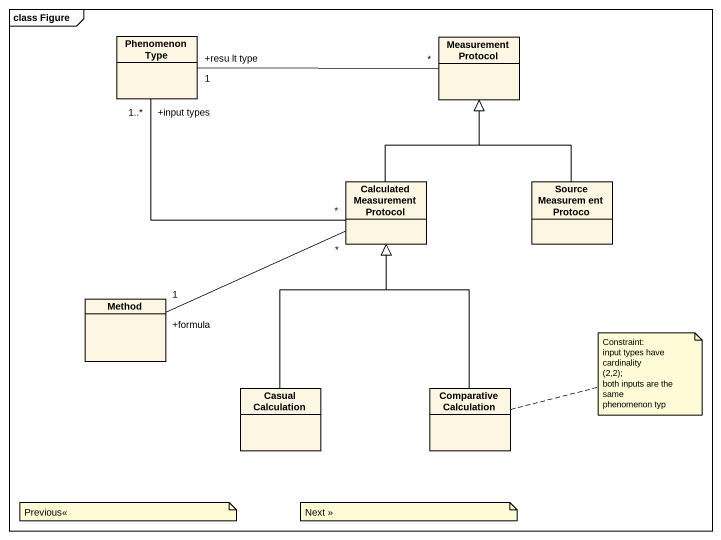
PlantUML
@startuml
mainframe class Figure
hide circle
hide empty members
class "Phenomenon Type" as Phenomenon_Type
class "Measurement Protocol" as Measurement_Protocol
class "Calculated Measurement Protocol" as Calculated_Measurement
class "Source Measurem ent Protoco" as Source_Measurem_ent_Protoco
class Method
class "Casual Calculation" as Casual_Calculation
class "Comparative Calculation" as Comparative_Calculation
Phenomenon_Type "+resu lt type\n1" -right- "*" Measurement_Protocol
Phenomenon_Type "+input types\n1..*" -- "*" Calculated_Measurement
Calculated_Measurement -up-|> Measurement_Protocol
Source_Measurem_ent_Protoco -up-|> Measurement_Protocol
Method "+formula\n1" -right- "*" Calculated_Measurement
Casual_Calculation -up-|> Calculated_Measurement
Comparative_Calculation -up-|> Calculated_Measurement
note right of Comparative_Calculation
  Constraint:
  input types have cardinality
  (2,2);
  both inputs are the same
  phenomenon typ
end note
note as N2
  Previous<<
end note
note as N3
  Next >>
end note
@enduml
